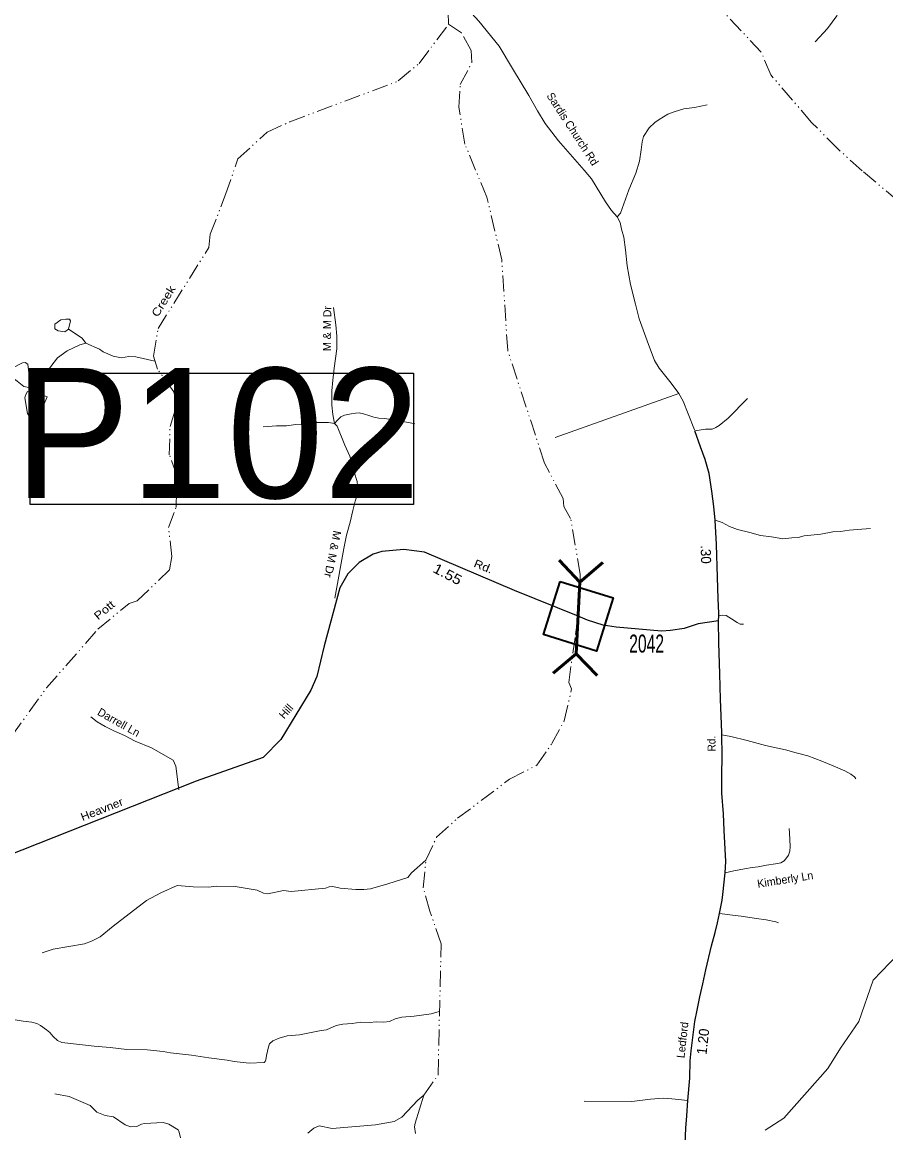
# Model space of a CAD drawing. Extents: x 379811 to 435220, y 199880 to 232769.
# Drawn here: x 392376 to 394533, y 206570 to 209344 of the extents above; entities that cross this region are included whole.
import ezdxf
from ezdxf.enums import TextEntityAlignment as Align

# ---------------------------------------------------------------- set-up
doc = ezdxf.new("R2010")
doc.units = 0
doc.header["$LTSCALE"] = 8
doc.linetypes.add('DASH_DOUBLE_DOT', pattern=[9.2, 5, -1.2, 0.3, -1.2, 0.3, -1.2])
for name, color, linetype, lineweight in [('10', 7, 'Continuous', 40), ('11', 7, 'Continuous', 40), ('17', 7, 'Continuous', 40), ('21', 7, 'Continuous', 25), ('31', 7, 'Continuous', 25), ('32', 7, 'Continuous', 25), ('35', 7, 'Continuous', 13), ('50', 7, 'Continuous', 13), ('59', 7, 'DASH_DOUBLE_DOT', 13), ('62', 7, 'Continuous', 13), ('8', 7, 'Continuous', 25)]:
    doc.layers.add(name, color=color, linetype=linetype, lineweight=lineweight)

msp = doc.modelspace()

# ---------------------------------------------------------------- linework, layer by layer
at = {"layer": '31'}
msp.add_lwpolyline([(392395.838, 208467.769), (393353.729, 208467.769), (393353.729, 208139.395), (392395.838, 208139.395)], close=True, dxfattribs=at)
at = {"layer": '31', "lineweight": 35}
msp.add_lwpolyline([(393719.817, 207947.517), (393852.505, 207906.212), (393811.17, 207773.423), (393678.481, 207814.728)], close=True, dxfattribs=at)
at = {"layer": '32'}
for points in [[(394115.202, 207848.554), (394116.082, 207861.733), (394116.532, 207868.477), (394114.53, 207903.81), (394112.929, 207958.169), (394110.126, 208039.533), (394106.894, 208100.216), (394103.719, 208134.53), (394098.915, 208172.994), (394092.508, 208216.899), (394082.097, 208252.061), (394070.886, 208283.921), (394056.664, 208323.324)], [(394115.202, 207848.554), (394064.767, 207841.128), (394029.945, 207830.105), (393995.522, 207825.056), (393972.706, 207823.503), (393860.231, 207833.406), (393827.409, 207838.067), (393788.583, 207850.69), (393765.24, 207860.216), (393606.048, 207924.688), (393380.777, 208020.82), (393329.429, 208027.45), (393274.437, 208022.478), (393253.235, 208015.848), (393218.119, 207994.301), (393189.96, 207966.124), (393170.084, 207931.318), (393130.33, 207786.29), (393112.11, 207710.047), (393097.533, 207676.069), (393022.664, 207552.588), (392977.941, 207507.837), (392810.644, 207448.168), (392214.341, 207212.809)], [(394032.255, 206542.923), (394034.256, 206581.374), (394036.658, 206612.252), (394038.659, 206650.314), (394043.954, 206706.282), (394044.755, 206750.171), (394047.557, 206774.64), (394055.962, 206848.241), (394061.966, 206876.399), (394069.171, 206909.802), (394076.376, 206941.844), (394083.981, 206977.188), (394097.99, 207037.195), (394106.796, 207070.209), (394113.2, 207094.289), (394117.776, 207117.519), (394124.408, 207151.189), (394126.009, 207165.171), (394132.413, 207219.159), (394133.614, 207247.9), (394130.011, 207324.996), (394127.61, 207366.749), (394123.382, 207418.109), (394124.007, 207461.323), (394124.808, 207512.591), (394123.728, 207564.448), (394123.607, 207570.268), (394120.806, 207653.579), (394119.204, 207716.499), (394116.002, 207793.984), (394115.202, 207848.554)]]:
    msp.add_lwpolyline(points, dxfattribs=at)
at = {"layer": '35'}
msp.add_line((392760.468, 207485.469), (392767.385, 207426.854), dxfattribs=at)
for points in [[(393277.361, 209810.731), (393312.11, 209717.221), (393321.72, 209684.196), (393339.738, 209632.327), (393349.348, 209605.518), (393370.97, 209560.837), (393407.044, 209490.537), (393445.046, 209431.844), (393473.568, 209394.784), (393516.486, 209346.907), (393567.572, 209284.395), (393601.206, 209229.029), (393642.048, 209160.841), (393663.269, 209123.154), (393682.489, 209090.905), (393716.057, 209048.197), (393779.789, 208975.122), (393798.608, 208952.976), (393833.043, 208895.278), (393847.858, 208874.297), (393862.273, 208858.368)], [(394425.57, 209393.677), (394411.029, 209360.171), (394387.4, 209328.427), (394356.5, 209294.921)], [(393862.273, 208858.368), (393870.682, 208867.304), (393891.503, 208925.584), (393909.121, 208966.963), (393917.93, 208997.463), (393921.934, 209025.437), (393924.737, 209045.641), (393927.941, 209058.463), (393941.955, 209080.803), (393956.77, 209093.625), (393967.181, 209101.201), (393988.803, 209114.8), (394004.819, 209120.628), (394029.244, 209127.622), (394055.271, 209131.507), (394087.304, 209137.723)], [(393862.273, 208858.368), (393869.48, 208843.604), (393873.484, 208827.091), (393879.09, 208807.275), (393883.094, 208775.416), (393887.499, 208735.591), (393895.907, 208688.773), (393908.32, 208640.206), (393917.53, 208603.684), (393937.55, 208548.706), (393955.568, 208498.974), (393967.129, 208479.92), (393997.172, 208442.451), (394016.03, 208416.605), (393707.473, 208307.147)], [(393156.118, 208341.756), (393152.515, 208364.286), (393149.312, 208387.594), (393150.113, 208423.333), (393152.114, 208450.137), (393155.717, 208480.048), (393162.523, 208528.801), (393162.523, 208559.878), (393159.32, 208588.624), (393154.116, 208631.938)], [(394016.03, 208416.605), (394027.242, 208397.567), (394040.054, 208365.707), (394055.67, 208326.077)], [(394056.664, 208323.324), (394082.898, 208328.019), (394099.715, 208328.019), (394108.925, 208331.516), (394116.933, 208336.567), (394139.356, 208355.605), (394187.806, 208403.977)], [(393156.118, 208341.756), (393164.124, 208350.302), (393172.131, 208358.459), (393181.739, 208362.344), (393197.753, 208366.229), (393208.962, 208367.783), (393218.17, 208368.171), (393228.579, 208366.229), (393244.593, 208361.178), (393254.601, 208357.682), (393267.012, 208354.963), (393281.424, 208354.575), (393298.238, 208351.467), (393317.454, 208349.136), (393331.466, 208346.417), (393345.478, 208343.892), (393357.088, 208341.173)], [(393156.118, 208341.756), (393141.706, 208344.475), (393101.672, 208344.086), (393074.449, 208339.813), (393059.636, 208339.036), (393036.817, 208336.317), (393011.595, 208336.317), (392977.967, 208333.792)], [(393156.919, 207905.316), (393179.738, 208029.624), (393186.144, 208063.033), (393195.351, 208095.275), (393201.757, 208124.41), (393208.162, 208147.912), (393213.367, 208163.062), (393214.968, 208177.047), (393212.566, 208197.247), (393205.36, 208220.166), (393194.951, 208259.984), (393182.14, 208287.565), (393162.924, 208335.152), (393156.118, 208341.756)], [(394106.894, 208100.216), (394124.541, 208094.316), (394142.959, 208084.603), (394162.579, 208077.22), (394193.812, 208069.838), (394220.238, 208061.873), (394247.867, 208059.154), (394276.296, 208054.103), (394298.318, 208056.628), (394314.334, 208057.017), (394329.55, 208060.902), (394354.376, 208064.011), (394371.086, 208065.599), (394401.386, 208071.088), (394420.008, 208072.117), (394441.482, 208075.405), (394494.826, 208079.921)], [(394116.082, 207861.733), (394126.142, 207863.43), (394134.551, 207862.264), (394147.765, 207854.111), (394162.179, 207844.792), (394169.787, 207840.604), (394173.791, 207840.604), (394178.195, 207840.215)], [(392548.095, 207608.964), (392563.314, 207596.436), (392583.606, 207585.249), (392605.281, 207574.511), (392631.568, 207562.877), (392658.778, 207548.559), (392698.877, 207531.472), (392753.089, 207500.682), (392760.468, 207485.469)], [(394123.728, 207564.448), (394146.022, 207559.782), (394187.25, 207549.683), (394232.88, 207537.643), (394282.914, 207526.38), (394309.731, 207519.389), (394338.551, 207511.427), (394373.774, 207498.609), (394401.793, 207486.958), (394431.013, 207474.529), (394446.223, 207466.178), (394455.429, 207459.187), (394458.231, 207454.526)], [(394292.12, 207329.851), (394292.92, 207318.976), (394294.121, 207285.38), (394293.321, 207273.728), (394290.118, 207263.63), (394286.516, 207257.415), (394279.311, 207249.259), (394270.906, 207244.598), (394258.097, 207241.879), (394235.682, 207238.578), (394214.868, 207234.694), (394199.258, 207232.752), (394180.045, 207229.257), (394153.627, 207224.208), (394132.413, 207219.159)], [(394117.776, 207117.519), (394150.025, 207113.321), (394172.44, 207110.99), (394210.065, 207105.553), (394234.882, 207101.669), (394258.497, 207096.62), (394265.302, 207094.678)], [(393418.106, 206872.915), (393398.045, 206867.099), (393355.156, 206861.729), (393324.257, 206858.597), (393308.116, 206855.018), (393293.819, 206847.858), (393279.292, 206846.068), (393262.228, 206847.411), (393243.32, 206845.621), (393222.106, 206846.068), (393200.431, 206843.384), (393176.911, 206841.147), (393160.769, 206838.014), (393136.788, 206827.276), (393123.414, 206825.933), (393102.2, 206821.459), (393068.761, 206814.72), (393038.149, 206811.92), (393018.038, 206806.591), (393002.348, 206799.771), (392994.284, 206791.927), (392991.517, 206784.768), (392986.905, 206762.843), (392985.06, 206752.105), (392983.216, 206748.525), (392980.448, 206745.84), (392943.232, 206744.3), (392905.983, 206748.099), (392888.426, 206751.502), (392842.133, 206757.495), (392799.506, 206763.78), (392747.05, 206769.592), (392728.145, 206772.717), (392688.595, 206777.355), (392637.332, 206778.057), (392596.287, 206783.426), (392556.165, 206786.558), (392475.689, 206795.954), (392464.16, 206800.876), (392453.553, 206810.72), (392445.252, 206820.564), (392437.412, 206827.276), (392422.193, 206838.014), (392412.969, 206842.936), (392400.056, 206846.516), (392378.381, 206848.753), (392358.569, 206852.544)], [(394038.659, 206650.314), (393998.632, 206654.587), (393977.018, 206656.917), (393945.397, 206653.81), (393898.657, 206648.217), (393780.178, 206649.188)]]:
    msp.add_lwpolyline(points, dxfattribs=at)
at = {"layer": '50', "lineweight": 53}
for p, q in [((393717.602, 208000.387), (393769.5, 207945.807)), ((393826.82, 207994.663), (393769.5, 207945.807)), ((393812.01, 207712.07), (393760.111, 207766.651))]:
    msp.add_line(p, q, dxfattribs=at)
msp.add_lwpolyline([(393702.792, 207717.794), (393760.111, 207766.651), (393769.5, 207945.807)], dxfattribs=at)
at = {"layer": '59'}
for points in [[(393440.023, 209369.147), (393441.062, 209339.031)], [(394474.062, 208973.094), (394414.312, 209027.312), (394348.01, 209093.947), (394246.062, 209212.781), (394222.281, 209269.312), (394131.564, 209366.318)], [(392307.623, 207501.933), (392437.062, 207681.391), (392565.375, 207827.875), (392643.125, 207892.344), (392663.531, 207898.938), (392744.312, 207976.36), (392750.094, 208009.266), (392741.875, 208082.453), (392760.75, 208133.11), (392762.906, 208212.094), (392743.688, 208263.516), (392745.531, 208334.516), (392762.981, 208389.203), (392755.444, 208421.26), (392713.989, 208477.832), (392704.062, 208510.422), (392715.938, 208579.235), (392842.75, 208781.781), (392846.094, 208814.719), (392884.453, 208913.566), (392914.975, 209003.247), (392987.992, 209069.247), (393044.521, 209095.176), (393315.5, 209197.485), (393367.625, 209241.469), (393441.062, 209339.031)], [(393379.719, 206664.172), (393414.875, 206714.25), (393422.812, 207042.25), (393394.469, 207123.86), (393378, 207182.235), (393384.719, 207251.11), (393411.531, 207308.61), (393463.656, 207355.594), (393593.505, 207453.083), (393661.811, 207488.44), (393699.497, 207542.654), (393730.118, 207599.226), (393748.625, 207679.031), (393741.312, 207695.188), (393758.405, 207814.879), (393765.24, 207860.216), (393770.208, 207965.326), (393746.188, 208104.281), (393729.125, 208134.641), (393727.281, 208154.688), (393680.969, 208242.656), (393588.906, 208524.656), (393573.969, 208751.078), (393537.094, 208906.891), (393481.906, 209040.062), (393466.688, 209132.422), (393470.344, 209188.375), (393499.594, 209243.812), (393498.062, 209273.86), (393473.688, 209317.375), (393441.062, 209339.031)], [(394976.062, 208561.797), (394888, 208602.578), (394818.188, 208657.016), (394635, 208859.797), (394564.594, 208897.235), (394474.062, 208973.094)]]:
    msp.add_lwpolyline(points, dxfattribs=at)
at = {"layer": '59', "linetype": 'Continuous'}
for points in [[(394420.438, 206781.078), (394466.156, 206848.188), (394501.5, 206951.516), (394564, 207016.312)], [(394232.375, 206576.75), (394278.688, 206606.844), (394388.719, 206730.688), (394420.438, 206781.078)]]:
    msp.add_lwpolyline(points, dxfattribs=at)
at = {"layer": '62'}
for p, q in [((392394.364, 208456.199), (392428.344, 208459.485)), ((392428.344, 208459.485), (392426.176, 208413.605))]:
    msp.add_line(p, q, dxfattribs=at)
for points in [[(392491.625, 208577.453), (392482.455, 208570.467), (392466.438, 208573.296), (392457.959, 208578.01), (392457.959, 208590.267), (392473.033, 208600.639), (392485.281, 208602.524), (392494.703, 208602.524), (392497, 208598.078)], [(392393.591, 208462.178), (392397.091, 208430.991), (392380.747, 208434.444), (392363.372, 208447.678), (392347.727, 208459.21), (392337.363, 208475.239), (392349.611, 208479.01), (392376.684, 208493.709), (392384.028, 208494.147), (392390.028, 208489.725)], [(392425.781, 208413.736), (392439.062, 208408.533), (392408.967, 208339.468), (392389.182, 208366.81), (392382.875, 208406.236), (392384.906, 208412.908), (392389.182, 208421.496), (392405.198, 208420.553)]]:
    msp.add_lwpolyline(points, close=True, dxfattribs=at)
for points in [[(392491.625, 208577.453), (392525.781, 208554.672), (392535.281, 208542.844)], [(392428.344, 208459.485), (392464.219, 208505.562), (392489.062, 208523.266), (392519.938, 208538.344), (392535.281, 208542.844)], [(392535.281, 208542.844), (392569.688, 208527.969), (392578.688, 208521.047), (392603.406, 208510.062), (392624.485, 208506.117), (392642.385, 208508.946), (392660.287, 208508.003), (392707.91, 208497.79)], [(392425.906, 207019.406), (392453.562, 207028.485), (392531.969, 207041.797), (392549.844, 207048.688), (392571.438, 207059.75), (392603.844, 207085.797), (392686.5, 207150.235), (392722.969, 207169.485), (392763.094, 207188.016), (392803.25, 207184.594), (392840.438, 207183.672), (392862.469, 207186.188), (392908.219, 207185.672), (392962.844, 207175.781), (392979.156, 207168.688), (392989.5, 207166.61), (393028.719, 207175.391), (393048.156, 207173.078), (393133.781, 207180.735), (393143, 207184.781), (393152.188, 207185.188), (393170.375, 207181.062), (393209.312, 207177.672), (393229.438, 207177.797), (393246.594, 207179.812), (393289.562, 207192.172), (393339.375, 207207.406), (393348.545, 207219.726), (393384.719, 207251.11)], [(392458.156, 206667.266), (392493.969, 206660.906), (392545.844, 206638.281), (392562.531, 206621.391), (392583.688, 206612.953), (392604.344, 206610), (392633.75, 206589.781), (392647.031, 206585.156), (392662.281, 206585.406), (392674.031, 206591.219), (392682.031, 206593.469), (392728.438, 206595.985), (392742.938, 206591.36), (392765.812, 206577.375), (392768.688, 206571.812), (392772.031, 206557.719)], [(393089.469, 206569.438), (393105, 206581.25), (393117.969, 206587.031), (393150.781, 206580.735), (393258.938, 206590.281), (393305.5, 206598.281), (393324.656, 206608.797), (393364.781, 206651.735), (393379.719, 206664.172)], [(393379.719, 206664.172), (393357.844, 206593.953), (393356.406, 206584.828), (393359.062, 206568.312)]]:
    msp.add_lwpolyline(points, dxfattribs=at)

# ---------------------------------------------------------------- texts
at = {"layer": '10'}
for s, rotation, p in [('Sardis Church Rd', 303.192, (393685.024, 209160.487)), ('M & M Dr', 89.458, (393147.363, 208522.365)), ('Darrell Ln', 330.65, (392562.247, 207615.155)), ('Kimberly Ln', 9.023, (394213.92, 207181.89))]:
    msp.add_text(s, height=20, rotation=rotation, dxfattribs=at).set_placement(p)
at = {"layer": '10', "width": 1.05}
msp.add_text('M & M Dr', height=20, rotation=258.458, dxfattribs=at).set_placement((393153.922, 208075.769))
at = {"layer": '11'}
for s, rotation, width, p in [('Rd.', 337.608, 1.15, (393524.535, 207975.559)), ('Rd.', 90.583, 0.95, (394108.059, 207542.156)), ('Heavner', 21.631, 1.1, (392578.9, 207368.897))]:
    msp.add_text(s, height=20, rotation=rotation, dxfattribs=dict(at, width=width)).set_placement(p, align=Align.CENTER)
for s, rotation, p in [('Hill', 48.928, (393042.869, 207616.181)), ('Ledford', 83.485, (394035.439, 206800.729))]:
    msp.add_text(s, height=20, rotation=rotation, dxfattribs=at).set_placement(p, align=Align.CENTER)
at = {"layer": '17'}
for s, rotation, p in [('.30', 271.619, (394071.532, 208014.36)), ('1.20', 83.777, (394088.983, 206796.558))]:
    msp.add_text(s, height=25, rotation=rotation, dxfattribs=at).set_placement(p, align=Align.CENTER)
at = {"layer": '17', "width": 1.15}
msp.add_text('1.55', height=25, rotation=332.537, dxfattribs=at).set_placement((393433.122, 207954.424), align=Align.CENTER)
at = {"layer": '21', "width": 1.2}
for s, rotation, p in [('Creek', 57.95, (392737.656, 208642.19)), ('Pott', 39.665, (392587.785, 207868.067))]:
    msp.add_text(s, height=20, rotation=rotation, dxfattribs=at).set_placement(p, align=Align.CENTER)
at = {"layer": '31'}
msp.add_text('P102', height=325, dxfattribs=at).set_placement((392355.983, 208155.639))
at = {"layer": '8', "width": 0.65}
msp.add_text('2042', height=45, dxfattribs=at).set_placement((393935.909, 207769.616), align=Align.CENTER)

doc.saveas('drawing.dxf')
